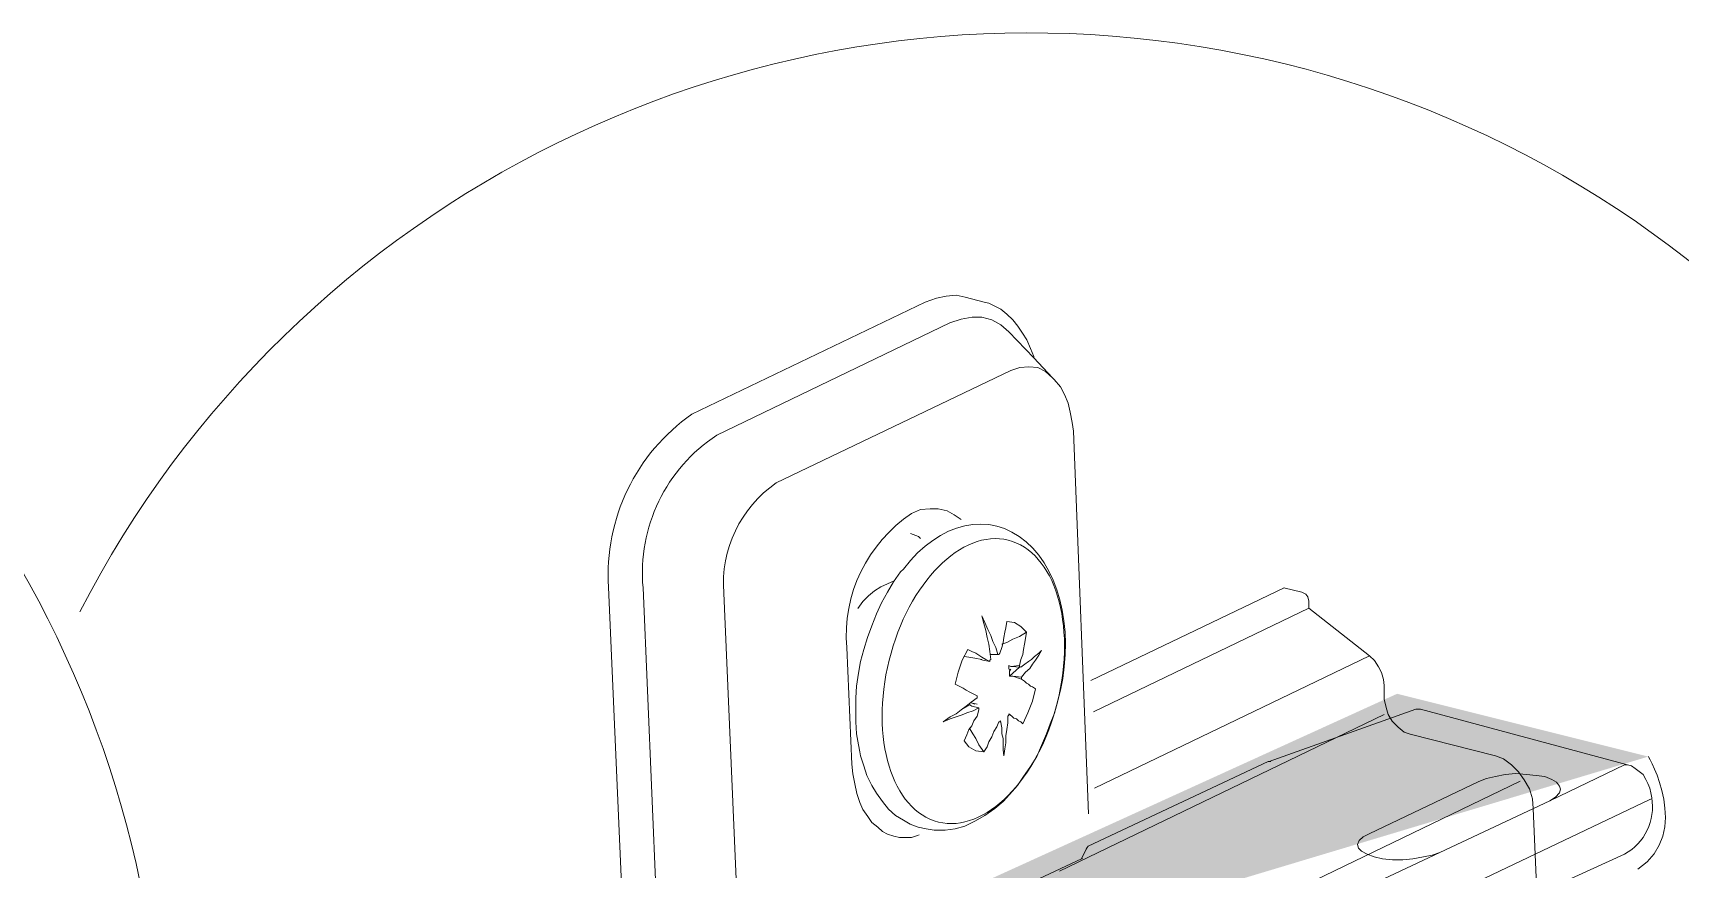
# Model space of a CAD drawing. Header units: metres. Extents: x -11.5 to 7.4, y -3.8 to 5.9.
# Drawn here: x 3.5346 to 3.6689, y -2.4581 to -2.39 of the extents above; entities that cross this region are included whole.
import ezdxf

# ---------------------------------------------------------------- set-up
doc = ezdxf.new("R2010")
doc.units = ezdxf.units.M
doc.header["$MEASUREMENT"] = 0
doc.layers.add('PDF20_Geometry_Num_Penna__1_Num_Penna__255', color=255, linetype='Continuous', lineweight=18)
doc.layers.add('PDF20_Geometry_Num_Penna__7_Num_Penna__7', color=7, linetype='Continuous', lineweight=18)

msp = doc.modelspace()

# ---------------------------------------------------------------- hatches: boundary and pattern name
at = {"layer": 'PDF20_Geometry_Num_Penna__1_Num_Penna__255', "linetype": 'Continuous', "lineweight": 18}
msp.add_hatch(color=255, dxfattribs=at).paths.add_polyline_path([(3.563797795682788, -2.479777798415095), (3.666292072891128, -2.448954576370778), (3.645815330562128, -2.443834162282269), (3.57532486991323, -2.475951001417564)])

# ---------------------------------------------------------------- linework, layer by layer
at = {"layer": 'PDF20_Geometry_Num_Penna__7_Num_Penna__7', "color": 7, "linetype": 'Continuous', "lineweight": 18, "flags": 128}
for points in [[(3.37470856927318, -2.452105203523224, 0.07262074087587679), (3.371093075352238, -2.477015624941821, 2.414260614451393), (3.458150000407757, -2.389957733583712)], [(3.581027595968621, -2.461930673733995), (3.581445288096763, -2.461618633144147), (3.581855609187347, -2.461208312053562), (3.58217502081475, -2.46072673759994), (3.582419493560337, -2.46006457272621), (3.582517774061078, -2.459438034533998), (3.582582884892817, -2.458761127585157), (3.581541971539362, -2.435134372356839, -0.2618450600287888), (3.588334382646698, -2.421044634069622), (3.607350431033463, -2.411900861982104)], [(3.584034365038109, -2.463158811441356), (3.584452057166251, -2.462914338695767), (3.584764097756096, -2.462496646567626), (3.585083509383498, -2.462029814189115), (3.585275156359939, -2.461519984091531), (3.585426262629827, -2.460889760380541), (3.585426262629827, -2.460316047957476), (3.584353162412381, -2.435201571649219, -0.2767769410689002), (3.59036424353884, -2.42274820369931), (3.609365549850493, -2.413604431611791)], [(3.590775056031928, -2.466231182745088), (3.590997415664852, -2.465755750822762), (3.59124188841044, -2.465256977281511), (3.591571128087917, -2.464623068051744), (3.59191879535928, -2.463955989152976), (3.592135012460906, -2.463389647767467), (3.590931076326852, -2.43561926377736, -0.2650956114364919), (3.595208735121524, -2.426637654516062), (3.614334120565363, -2.417488968403505)], [(3.610289140856191, -2.429636929697368), (3.609715428433125, -2.429233979644338), (3.609151544060136, -2.428907196979381), (3.608420582835887, -2.428758547722012), (3.607757189455898, -2.428758547722012), (3.606970945449985, -2.428818744528715), (3.606241212731994, -2.429137910454865, 0.2726415653394021), (3.600960110024777, -2.440074073174615), (3.601367974102848, -2.449559370002202), (3.601463797591068, -2.450355442058189), (3.601622274898508, -2.451180998264398), (3.601785666230986, -2.451968470776571), (3.602030138976575, -2.452698203494559), (3.602261098153313, -2.453264544880068), (3.602664048206345, -2.453837028796874), (3.602989602365042, -2.454334573831865), (3.603489604412554, -2.45471541077223), (3.603867984340399, -2.455063078043594), (3.604278305430984, -2.455286666182776), (3.604789364034827, -2.455442686477699), (3.605250053882045, -2.455540966978439), (3.605735313854444, -2.455540966978439), (3.606241458433248, -2.455540966978439), (3.606711976330539, -2.455392317721071), (3.606860625587904, -2.455339491951923)], [(3.659433690997673, -2.460162116123194), (3.659352609584564, -2.459205109747246), (3.664357544084703, -2.456913945573765, 0.3172125482939628), (3.666565415533812, -2.452309135562257)]]:
    msp.add_lwpolyline(points, format="xyb", dxfattribs=at)
for points in [[(3.610608183931717, -2.411490049489014), (3.609878451213726, -2.411329115169054), (3.609052895007517, -2.411424938657275), (3.608266651001605, -2.411573587914642), (3.607350185332212, -2.4119003705796)], [(3.612155856117106, -2.4119003705796), (3.610607938230464, -2.411490049489014)], [(3.61215573326648, -2.411900739131478), (3.612535341700585, -2.411989191582143), (3.613034115241836, -2.41222015075888), (3.613515689695458, -2.412467080516987), (3.613993578630302, -2.412884772645129), (3.614492352171553, -2.413358976061195), (3.61490021624962, -2.413858978108705), (3.615279824683725, -2.414429005012992), (3.615629948967607, -2.414964633742021), (3.615941989557456, -2.415686995422453), (3.616203661390673, -2.416349160296183), (3.616203661390673, -2.416444983784404), (3.614179083075447, -2.414333181524772)], [(3.614178591672944, -2.414333427226024), (3.613516426799212, -2.413759714802959), (3.612786694081224, -2.413359221762446), (3.611961137875015, -2.413129491091969), (3.611167522831549, -2.413129491091969), (3.610289140856191, -2.413291653918188), (3.609365304149245, -2.413603694508036)], [(3.616203907091926, -2.416445229485656), (3.617727254853381, -2.41806931476037), (3.61714862840528, -2.41755334213149), (3.616523318719327, -2.417241301541644), (3.615793586001338, -2.417173733697385), (3.615063853283351, -2.417241301541644), (3.614334120565363, -2.417488231299751)], [(3.61772700915213, -2.418069191909745), (3.617875658409497, -2.418215384154594), (3.618389174025861, -2.418796467615215), (3.618703671628225, -2.419423005807426), (3.619013255205555, -2.420151510019156), (3.619179103550554, -2.420881242737143), (3.619327752807919, -2.421706798943353), (3.619430947333697, -2.422426703611267), (3.62064962554286, -2.453624620064651)], [(3.606142932231258, -2.430774280792173), (3.606805097104989, -2.43100401146265), (3.606963574412431, -2.431169859807648)], [(3.605593421381501, -2.43366802728581), (3.605334206560803, -2.433884244387437), (3.604767865175292, -2.434712257606165), (3.604289976240445, -2.435536585306114), (3.603793659711714, -2.436412510268952), (3.60338333862113, -2.437308091331937), (3.603004958693282, -2.438282296795514), (3.60265606291566, -2.439234389146425), (3.602342793819554, -2.440215965647557), (3.602081121986336, -2.441190171111133), (3.601927558703929, -2.442142263462044), (3.601764167371451, -2.443222120463915), (3.601703970564749, -2.444165613271011), (3.601703970564749, -2.445149646784662), (3.601703970564749, -2.446131223285795), (3.601764167371451, -2.447105428749372), (3.601927558703929, -2.44799732429358), (3.602016011154596, -2.448556294641533)], [(3.601864659183457, -2.436890399203796), (3.602274980274041, -2.436324057818287), (3.602743041158813, -2.435848625895961), (3.603220930093656, -2.435438304805375), (3.603727074672465, -2.435120121684232), (3.604290959045453, -2.434871963419865), (3.604835187318297, -2.434612748599166)], [(3.620853803283145, -2.442754673832275), (3.636594653982781, -2.435201817350471)], [(3.636594039729649, -2.435201203097341), (3.638052276659369, -2.435551327381225)], [(3.638052890912498, -2.435551573082477), (3.638379673577456, -2.435714964414955), (3.638528322834823, -2.435931181516582), (3.638626603335561, -2.436281305800465)], [(3.638626357634312, -2.436280814397962), (3.638626357634312, -2.436852069808508), (3.643566181302711, -2.440736606600222)], [(3.612705612668117, -2.441041153301888), (3.612617160217452, -2.440378988428158), (3.612549592373192, -2.439799133473797), (3.612393572078267, -2.439235249100806), (3.612305119627603, -2.438661536677741), (3.612141728295123, -2.438095195292231), (3.611978336962647, -2.437471114112538), (3.612208067633125, -2.438030084460492), (3.61245376888497, -2.438593968833483), (3.612705612668117, -2.439069400755808), (3.612871461013112, -2.43958537338469), (3.613115933758701, -2.440059576800756), (3.613279325091177, -2.440625918186265)], [(3.62105773532218, -2.445307632689601), (3.638626603335561, -2.436851824107256)], [(3.614008443556038, -2.437932172511631), (3.613910163055301, -2.438445688127993), (3.61384259521104, -2.438824068055839), (3.613756599772895, -2.439234389146425), (3.613696402966191, -2.439652081274566), (3.613590751427896, -2.440059945352633), (3.613434731132974, -2.440528006237404), (3.613346278682307, -2.440626286738143), (3.613278710838051, -2.440626286738143), (3.612704998414983, -2.440626286738143), (3.61261654596432, -2.440626286738143)], [(3.615620612320036, -2.438824313757091), (3.615049356909493, -2.439174438040974), (3.614483015523982, -2.439390655142599), (3.614008812107915, -2.439652326975818), (3.613591119979775, -2.439798519220667)], [(3.614008812107915, -2.437931189706624), (3.614641492831423, -2.438030698713622), (3.615145180397713, -2.438348881834765), (3.615620612320036, -2.438824313757091), (3.615527245844335, -2.439323087298342), (3.61545722098756, -2.439798519220667), (3.615361397499338, -2.440216211348809), (3.615303657705153, -2.440626532439395), (3.615145180397713, -2.441041767555018), (3.615049356909493, -2.441515970971084)], [(3.610838528855322, -2.440215965647557), (3.610370467970553, -2.441101718660469), (3.610027714724223, -2.4420832951616), (3.609796755547489, -2.443057500625177)], [(3.61261654596432, -2.441190171111133), (3.612304505374473, -2.441041521853766), (3.611977722709517, -2.440842503839769), (3.611730792951409, -2.440691397569883), (3.611478949168264, -2.440528006237404), (3.611164451565898, -2.440379356980035), (3.610838897407202, -2.440215965647557)], [(3.615145917501469, -2.441668305747229), (3.615457958091314, -2.441420147482863), (3.615778598224978, -2.441190416812386), (3.616024299476823, -2.441041767555018), (3.616254030147301, -2.440787466759355), (3.616604154431187, -2.440528251938656), (3.616820371532812, -2.440312034837029), (3.616604154431187, -2.440691643271134), (3.616349853635521, -2.44110196436172), (3.616090638814823, -2.441420147482863), (3.615874421713196, -2.44176412923545), (3.615526754441831, -2.442082312356594), (3.615212256839467, -2.442492633447179)], [(3.610524276954209, -2.440787098207477), (3.610906342400835, -2.440842380989143)], [(3.610905728147703, -2.440842258138517), (3.611409415713991, -2.440938081626738), (3.611978214112018, -2.441041276152514)], [(3.611887058947582, -2.441041153301888), (3.612043079242509, -2.44110135010859), (3.612616791665571, -2.441189802559256)], [(3.611887058947584, -2.441041521853766), (3.611977968410766, -2.441041521853766)], [(3.612705366966864, -2.441041521853766), (3.612616914516199, -2.441101718660469), (3.612616914516199, -2.441190171111133)], [(3.61415696996278, -2.441516462373588), (3.61432036129526, -2.441600000799216)], [(3.61415696996278, -2.441516953776092), (3.61415696996278, -2.44160049220172), (3.61415696996278, -2.441763883534199), (3.614224537807038, -2.441919903829122)], [(3.615049602610746, -2.4416676914941), (3.614224046404534, -2.442394967199569)], [(3.614224169255161, -2.44191965812787), (3.614319992743381, -2.441831205677205)], [(3.614320115594008, -2.441830837125327), (3.614224292105785, -2.441979486382695)], [(3.615049602610746, -2.441516462373588), (3.614319869892755, -2.441600000799216)], [(3.614319992743381, -2.441600123649842), (3.61514554894959, -2.4416676914941), (3.61504972546137, -2.441600123649842), (3.61504972546137, -2.441516585224214)], [(3.621160929847955, -2.451538862137715), (3.643566427003964, -2.440736606600222), (3.643966920044475, -2.441116215034327), (3.644293702709435, -2.44162973065069), (3.644538175455024, -2.442103934066756), (3.644696652762464, -2.442670275452265), (3.644754392556647, -2.443145707374591)], [(3.60979724694999, -2.443056886372048), (3.610109287539839, -2.443222734717045), (3.610437298711055, -2.443386126049524), (3.610690371000461, -2.443534775306892), (3.611001183084046, -2.443696938133112), (3.611246884335895, -2.443846815896739), (3.611574895507109, -2.444008978722958)], [(3.614483261225235, -2.442394721498318), (3.614224046404534, -2.442394721498318)], [(3.614224169255161, -2.441979609233321), (3.614224169255161, -2.4421430005658), (3.614224169255161, -2.442394844348944)], [(3.615212748241971, -2.442493001999057), (3.614483015523982, -2.442394721498318)], [(3.614483015523982, -2.442394844348944), (3.615212748241971, -2.442641774107051), (3.615212748241971, -2.442560692693941), (3.615212748241971, -2.442493124849683)], [(3.61634997648615, -2.44343600340365), (3.616090761665449, -2.443279983108726), (3.615942112408081, -2.443222243314542), (3.615778721075602, -2.443056394969545), (3.615620243768159, -2.442970399531398), (3.615456852435683, -2.442804551186401), (3.615212379690094, -2.44264238836018)], [(3.644753901154147, -2.443145953075843), (3.644753901154147, -2.444284778378158), (3.644919749499142, -2.444948171758147), (3.645075769794065, -2.445512056131137), (3.645417294534134, -2.446056284403981), (3.645901326000274, -2.446569800020343), (3.646376757922599, -2.446970293060855), (3.64687553146385, -2.447126313355778), (3.653838704941219, -2.448896590875342)], [(3.602015888303969, -2.448556417492159), (3.602080999135708, -2.448883200157117), (3.602342670968927, -2.449701385325771), (3.602587143714516, -2.450490086344202), (3.603004835842658, -2.45131564255041), (3.603383215770501, -2.45194709476766), (3.603883217818012, -2.45260925964139), (3.604357421234079, -2.453249311402454), (3.604931133657145, -2.453749313449964), (3.605593298530874, -2.45412769337781), (3.606128927259903, -2.454477817661693), (3.606791092133633, -2.454701405800874), (3.607431143894697, -2.454857426095798), (3.608093308768428, -2.454953249584019), (3.608986432818893, -2.454953249584019), (3.60979724694999, -2.454857426095798), (3.610587176474683, -2.454633837956616), (3.611409047162113, -2.45422351686603), (3.612208804736881, -2.453749313449964), (3.613034360943088, -2.453182972064454), (3.613696525816817, -2.45260925964139), (3.614224783508291, -2.452045375268399), (3.61488694838202, -2.45131564255041), (3.615361151798089, -2.450585909832423), (3.615942235258707, -2.449760353626214), (3.616441008799958, -2.448942168457561), (3.616820617234064, -2.448057643950907), (3.61722848131213, -2.447104323093738), (3.617542978914496, -2.44629350896264), (3.617890646185861, -2.445401613418432), (3.618120376856339, -2.444508489367965)], [(3.611730915802035, -2.444990555224091), (3.611246884335895, -2.445237484982199), (3.610746882288383, -2.445400876314676), (3.610370959373055, -2.445564267647156), (3.609864814794252, -2.445712916904523), (3.609379554821853, -2.445876308237002), (3.608823041486415, -2.446130609032665), (3.609379554821853, -2.445712916904523), (3.609864814794252, -2.445468444158935), (3.610272678872319, -2.445149032531532), (3.610690371000461, -2.444836991941686), (3.611100692091044, -2.444508980770469), (3.611574895507109, -2.444164999017882)], [(3.61100167448655, -2.444739325694077), (3.61100167448655, -2.444671757849818), (3.61100167448655, -2.444575934361597)], [(3.611409661415244, -2.444671634999192), (3.611100077837916, -2.444575811510972), (3.61157550976024, -2.444671634999192)], [(3.611575141208363, -2.444009592976088), (3.611575141208363, -2.444107873476828), (3.611575141208363, -2.444165613271011)], [(3.615303903406407, -2.446293754663892), (3.615711767484472, -2.445400630613425), (3.616091375918579, -2.444426425149849), (3.616350590739277, -2.443436249104901)], [(3.61027231032044, -2.445149278232785), (3.611002043038427, -2.444738957142198)], [(3.612140991191366, -2.448556663193411), (3.61147882631764, -2.448474353274042), (3.610906342400835, -2.44815371314038), (3.610524276954209, -2.447678281218054), (3.610747865093391, -2.447172136639248), (3.610906342400835, -2.446754444511106), (3.611164328715274, -2.44644240392126), (3.611316663491419, -2.446034539843192), (3.61157464980586, -2.445656159915346), (3.611730670100783, -2.445148786830281)], [(3.61100167448655, -2.444738957142198), (3.611165065819028, -2.444837237642938)], [(3.611164820117779, -2.444837360493564), (3.611731161503286, -2.444990923775968), (3.611731161503286, -2.445089204276707), (3.611731161503286, -2.44514940108341)], [(3.614073185835903, -2.445655422811591), (3.614073185835903, -2.446191051540619), (3.614008075004161, -2.446754935913611), (3.613909794503421, -2.447268451529973), (3.613909794503421, -2.447833564409222), (3.613842226659163, -2.448311453344067), (3.613756231221014, -2.448882708754613), (3.613696034414314, -2.448404819819769), (3.613696034414314, -2.447893761215926), (3.613696034414314, -2.447483440125339), (3.613590382876019, -2.447105060197493), (3.613590382876019, -2.446605058149983), (3.613494559387799, -2.446035031245696)], [(3.614072940134649, -2.445655545662217), (3.614156478560275, -2.445564636199033), (3.614156478560275, -2.445468812710812)], [(3.61415696996278, -2.445468444158935), (3.614418641795998, -2.44565517711034), (3.614572205078403, -2.445811197405262), (3.614795793217583, -2.445876308237002), (3.614950585006248, -2.446034785544445), (3.615145917501469, -2.446130609032665), (3.615304394808911, -2.446294000365143)], [(3.644754392556647, -2.445513898890527), (3.618293596238892, -2.458290363986617)], [(3.635377449981128, -2.44936502031199), (3.647335729908562, -2.445098418073652)], [(3.647727377704008, -2.44509878662553), (3.647638925253343, -2.44509878662553), (3.647559072346493, -2.44509878662553), (3.647482904958419, -2.44509878662553), (3.647405509064086, -2.44509878662553), (3.647336712713571, -2.44509878662553)], [(3.647727254853381, -2.445099032326782), (3.664593417286479, -2.449619935360783), (3.664916514432658, -2.449703473786411), (3.665226098009986, -2.449929518938111), (3.665550423662426, -2.450171534671181), (3.665862464252275, -2.450428292479362), (3.66609465193527, -2.450826328507356), (3.666260500280268, -2.451138369097202), (3.666416520575192, -2.451529034087641), (3.66649514497578, -2.45190127148419), (3.666565169832559, -2.452309135562257), (3.666565169832559, -2.452397588012923), (3.666416520575192, -2.452465155857181)], [(3.61100167448655, -2.446696950418174), (3.611246147232139, -2.447104814496242), (3.611479563421396, -2.447484422930346), (3.611731407204537, -2.447997938546709), (3.612141728295123, -2.448556908894663)], [(3.613494559387799, -2.446034785544445), (3.613434362581097, -2.446130609032665), (3.61334591013043, -2.446130609032665), (3.613180061785432, -2.446538473110733), (3.612935589039845, -2.446920538557356), (3.612772197707367, -2.447334545166719), (3.612549838074443, -2.447744866257305), (3.61239381777952, -2.448152730335373), (3.612141973996376, -2.448556908894663)], [(3.635298825580534, -2.449365388863868), (3.620635374870252, -2.456260994496979), (3.620560435988441, -2.456369103047792), (3.620479354575329, -2.456515295292641)], [(3.63553347027605, -2.44936502031199), (3.635454845875456, -2.44936502031199), (3.635377449981128, -2.44936502031199), (3.635298825580534, -2.44936502031199)], [(3.653838704941219, -2.448897205128472), (3.654472614170988, -2.449151505924135), (3.655134779044719, -2.44962693784646), (3.655706034455262, -2.450200650269525), (3.656175323846293, -2.450860358130737), (3.656590558961916, -2.451588862342466), (3.656837488720024, -2.452386162904712), (3.656905056564282, -2.45319697703581)], [(3.664357789785956, -2.449619321107653), (3.658250885171279, -2.452561593598531)], [(3.664592925883976, -2.449619321107653), (3.66450693044583, -2.449619321107653), (3.664358281188459, -2.449619321107653)], [(3.603244394563207, -2.476372993317614), (3.65583306200247, -2.45095642732021)], [(3.658251008021905, -2.452561225046654), (3.658731353969264, -2.452251641469325), (3.659053222609186, -2.451901517185442), (3.659119561947188, -2.451599304645669), (3.659053222609186, -2.451354831900081), (3.658798921813526, -2.451040334297715), (3.658416856366902, -2.450826574208608), (3.657862800043985, -2.450572273412945), (3.657152723426144, -2.450486277974798), (3.656367707926488, -2.450428538180614), (3.655481954913578, -2.450330257679874), (3.654613400988294, -2.450428538180614), (3.653822242957345, -2.450572273412945), (3.653112166339506, -2.450740578770461), (3.65247825710974, -2.450972766453457), (3.6435310460237, -2.455244282716833)], [(3.666416520575192, -2.452465033006555), (3.648907849368511, -2.460788162912902)], [(3.658251253723158, -2.452561102196027), (3.649306499649636, -2.456769964640182)], [(3.656905302265534, -2.45319636278268), (3.657408989831822, -2.465093217397154), (3.657164517086235, -2.464773805769752), (3.656590804663169, -2.464111640896022), (3.656026920290177, -2.463537928472957), (3.655445836829557, -2.463159548545112), (3.654889323494119, -2.462809424261228), (3.654256642770614, -2.462660775003861)], [(3.564752959299346, -2.496567056356364), (3.649306131097756, -2.456769596088304), (3.64867222186799, -2.456980899164893), (3.647971973300221, -2.457127091409742), (3.647093591324866, -2.457295396767258), (3.646292605243842, -2.457381392205405), (3.645433879368635, -2.457381392205405), (3.64463166478135, -2.457295396767258), (3.643931416213585, -2.457127091409742), (3.643365074828075, -2.456913331320635), (3.642899470955825, -2.456671315587565), (3.642664826260308, -2.456426842841976), (3.642584973353458, -2.456112345239611), (3.642733622610825, -2.455802761662282), (3.643043206188153, -2.455500549122509), (3.643530923173071, -2.455243791314329)], [(3.620479968828461, -2.45651504959139), (3.620100360394353, -2.457295151066006), (3.620167928238615, -2.45722512620923)], [(3.593879368498401, -2.46956817429706), (3.620100606095606, -2.457295396767258)]]:
    msp.add_lwpolyline(points, dxfattribs=at)
at = {"layer": 'PDF20_Geometry_Num_Penna__7_Num_Penna__7', "color": 7, "linetype": 'Continuous', "lineweight": 18}
msp.add_arc((3.615853533410251, -2.477030154910977), 0.08707446893543747, 6.631554069205864, 152.7456128452987, dxfattribs=at)
msp.add_ellipse((3.610666964853445, -2.44152904841189), major_axis=(0.002220477513667163, 0.01142784950885645), ratio=0.6830636517344953, start_param=4.582910193348089, end_param=7.235600031969247, dxfattribs=at)
msp.add_ellipse((3.61127159493007, -2.4428001822287), major_axis=(0.002846877762965772, 0.01149060317491868), ratio=0.5972651391895611, dxfattribs=at)
msp.add_open_spline([(3.666292072891128, -2.448954576370778), (3.666292072891128, -2.448954576370778), (3.669917394862145, -2.455140105386049), (3.665437032534706, -2.458125375596001)], degree=3, dxfattribs=at)

doc.saveas('drawing.dxf')
